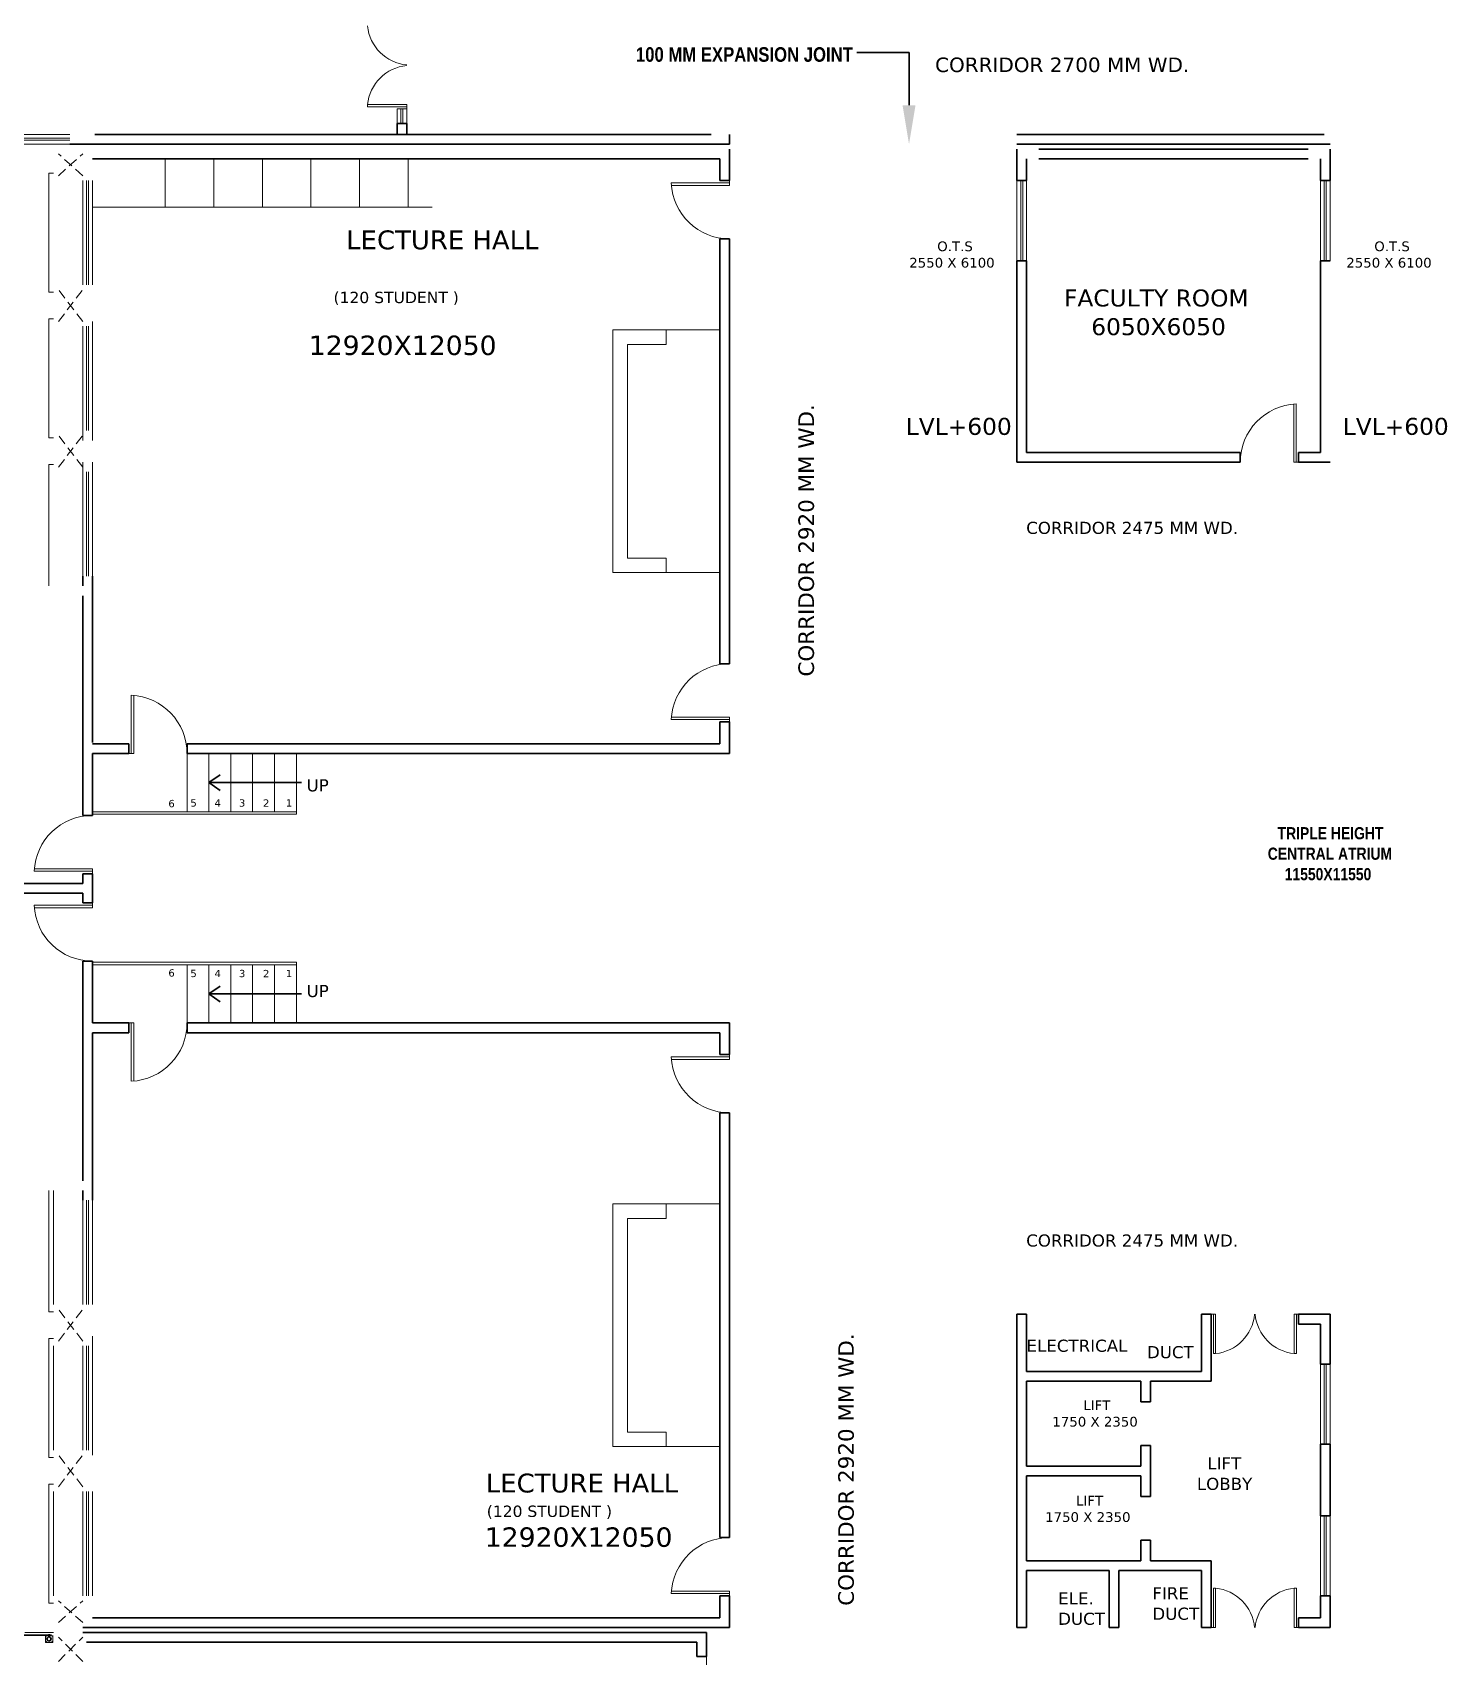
# Model space of a CAD drawing. Header units: millimetres. Extents: x -3092162 to 4513894, y -12317808 to 1849994.
# Drawn here: x -439923 to -411049, y -5866354 to -5832906 of the extents above; entities that cross this region are included whole.
import ezdxf

# ---------------------------------------------------------------- set-up
doc = ezdxf.new("R2010")
doc.units = ezdxf.units.MM
doc.header["$LTSCALE"] = 2
doc.header["$MEASUREMENT"] = 0
doc.linetypes.add('DASHED2', pattern=[0.375, 0.25, -0.125])
doc.layers.add('AEROW', color=7, linetype='Continuous', lineweight=15, true_color=0x0d0d0d)
doc.layers.add('DOT', color=7, linetype='DASHED2', lineweight=0, true_color=0x89067c)
for name, color, linetype, lineweight in [('DETAIL', 240, 'Continuous', 9), ('DOOR', 27, 'Continuous', 5), ('glass', 5, 'Continuous', 15), ('RAILING', 47, 'Continuous', 13), ('RAMP', 253, 'Continuous', 9), ('SILL', 74, 'Continuous', 9), ('STAIR', 252, 'Continuous', 9), ('Step', 251, 'Continuous', 9), ('TEXT', 7, 'Continuous', 13), ('WAll', 250, 'Continuous', 35)]:
    doc.layers.add(name, color=color, linetype=linetype, lineweight=lineweight)
doc.styles.add('COLOUMNN DIM', font='', dxfattribs={"height": 550})
doc.styles.add('INNER DIM', font='', dxfattribs={"height": 250})
doc.styles.add('style2', font='')
doc.styles.get('COLOUMNN DIM').set_extended_font_data('Arial Narrow', bold=True)
doc.styles.get('INNER DIM').set_extended_font_data('Arial Narrow', bold=True)
doc.styles.get('style2').set_extended_font_data('Verdana')

msp = doc.modelspace()

# ---------------------------------------------------------------- linework, layer by layer
at = {"layer": 'AEROW', "lineweight": 35, "ltscale": 100}
for p, q in [((-436289.3, -5848356.2), (-436056.1, -5848194.6)), ((-436289.3, -5848356.2), (-436056.1, -5848517.8)), ((-436289.3, -5848356.2), (-434386.2, -5848356.2)), ((-436289.3, -5852706.2), (-436056.1, -5852544.6)), ((-436289.3, -5852706.2), (-436056.1, -5852867.8)), ((-436289.3, -5852706.2), (-434386.2, -5852706.2))]:
    msp.add_line(p, q, dxfattribs=at)
msp.add_lwpolyline([(-421871.5, -5834406.2), (-421871.5, -5833319.6), (-422943.4, -5833319.6)], dxfattribs=at)
msp.add_solid([(-421738.2, -5834406.2), (-421871.5, -5835206.2), (-422004.9, -5834406.2)], dxfattribs=at)
at = {"layer": 'DETAIL', "color": 253, "lineweight": 5, "ltscale": 0.5}
for p, q in [((-439655.3, -5866067.2), (-439655.3, -5865922.2)), ((-439505.3, -5866067.2), (-439655.3, -5866067.2)), ((-439642.3, -5865929.7), (-439642.3, -5865936.7)), ((-439635.3, -5865929.7), (-439642.3, -5865929.7)), ((-439635.3, -5865936.7), (-439642.3, -5865936.7)), ((-439642.3, -5866054.7), (-439642.3, -5866047.7)), ((-439635.3, -5866047.7), (-439642.3, -5866047.7)), ((-439635.3, -5866054.7), (-439642.3, -5866054.7)), ((-439635.3, -5865929.7), (-439635.3, -5865936.7)), ((-439635.3, -5866054.7), (-439635.3, -5866047.7)), ((-439525.3, -5865929.7), (-439525.3, -5865936.7)), ((-439518.3, -5865929.7), (-439525.3, -5865929.7)), ((-439518.3, -5865936.7), (-439525.3, -5865936.7)), ((-439525.3, -5866054.7), (-439525.3, -5866047.7)), ((-439518.3, -5866047.7), (-439525.3, -5866047.7)), ((-439518.3, -5866054.7), (-439525.3, -5866054.7)), ((-439518.3, -5865929.7), (-439518.3, -5865936.7)), ((-439518.3, -5866054.7), (-439518.3, -5866047.7)), ((-439505.3, -5866067.2), (-439505.3, -5865922.2))]:
    msp.add_line(p, q, dxfattribs=at)
at = {"layer": 'DOOR', "color": 252, "ltscale": 200}
for p, q in [((-433024.7, -5834391.2), (-432214.7, -5834391.2)), ((-433024.7, -5834391.2), (-433024.7, -5834436.2)), ((-433024.7, -5834436.2), (-432214.7, -5834436.2)), ((-432214.7, -5834481.2), (-432214.7, -5834391.2)), ((-415649.3, -5859306.2), (-415559.3, -5859306.2)), ((-415604.3, -5860116.2), (-415604.3, -5859306.2)), ((-415559.3, -5860116.2), (-415559.3, -5859306.2)), ((-413939.3, -5860116.2), (-413939.3, -5859306.2)), ((-413849.3, -5859306.2), (-413939.3, -5859306.2)), ((-413894.3, -5860116.2), (-413894.3, -5859306.2)), ((-415559.3, -5860116.2), (-415604.3, -5860116.2)), ((-413939.3, -5860116.2), (-413894.3, -5860116.2)), ((-415604.3, -5864946.2), (-415604.3, -5865756.2)), ((-415559.3, -5864946.2), (-415604.3, -5864946.2)), ((-415559.3, -5864946.2), (-415559.3, -5865756.2)), ((-413939.3, -5864946.2), (-413939.3, -5865756.2)), ((-413939.3, -5864946.2), (-413894.3, -5864946.2)), ((-413894.3, -5864946.2), (-413894.3, -5865756.2)), ((-415649.3, -5865756.2), (-415559.3, -5865756.2)), ((-413849.3, -5865756.2), (-413939.3, -5865756.2))]:
    msp.add_line(p, q, dxfattribs=at)
at = {"layer": 'DOOR', "ltscale": 0.1}
for p, q in [((-425569.3, -5836006.2), (-426768.3, -5836006.2)), ((-425569.3, -5835956.2), (-425569.3, -5836056.2)), ((-425569.3, -5836056.2), (-426765.1, -5836056.2)), ((-413949.3, -5841756.2), (-413949.3, -5840560.4)), ((-413899.3, -5841756.2), (-413899.3, -5840557.2)), ((-413849.3, -5841756.2), (-413949.3, -5841756.2)), ((-437889.3, -5847756.2), (-437889.3, -5846557.2)), ((-437839.3, -5847756.2), (-437839.3, -5846560.4)), ((-425569.3, -5847006.2), (-426765.1, -5847006.2)), ((-425569.3, -5847106.2), (-425569.3, -5847006.2)), ((-425569.3, -5847056.2), (-426768.3, -5847056.2)), ((-437939.3, -5847756.2), (-437839.3, -5847756.2)), ((-438689.3, -5850181.2), (-439888.3, -5850181.2)), ((-438689.3, -5850131.2), (-439885.1, -5850131.2)), ((-438689.3, -5850231.2), (-438689.3, -5850131.2)), ((-438689.3, -5850881.2), (-439888.3, -5850881.2)), ((-438689.3, -5850931.2), (-439885.1, -5850931.2)), ((-438689.3, -5850831.2), (-438689.3, -5850931.2)), ((-437939.3, -5853306.2), (-437839.3, -5853306.2)), ((-437889.3, -5853306.2), (-437889.3, -5854505.2)), ((-437839.3, -5853306.2), (-437839.3, -5854502)), ((-425569.3, -5854006.2), (-426768.3, -5854006.2)), ((-425569.3, -5854056.2), (-426765.1, -5854056.2)), ((-425569.3, -5853956.2), (-425569.3, -5854056.2)), ((-425569.3, -5865056.2), (-426768.3, -5865056.2)), ((-425569.3, -5865006.2), (-426765.1, -5865006.2)), ((-425569.3, -5865106.2), (-425569.3, -5865006.2))]:
    msp.add_line(p, q, dxfattribs=at)
for centre, start, end in [((-425569.3, -5835956.2), 182.38802, 270), ((-413849.3, -5841756.2), 92.38802, 180), ((-425569.3, -5847106.2), 90, 177.61198), ((-437939.3, -5847756.2), 0, 87.61198), ((-438689.3, -5850231.2), 90, 177.61198), ((-438689.3, -5850831.2), 182.38802, 270), ((-437939.3, -5853306.2), 272.38802, 0), ((-425569.3, -5853956.2), 182.38802, 270), ((-425569.3, -5865106.2), 90, 177.61198)]:
    msp.add_arc(centre, 1200, start, end, dxfattribs=at)
at = {"layer": 'DOOR', "color": 252, "ltscale": 200, "extrusion": (0, 0, -1)}
for centre, major_axis, start_param, end_param in [((-432128.2, -5832678.5), (901.3, 4), 1.670585, 3.0430697), ((-415652, -5859219.6), (331.6, 838.1), 1.2893849, 2.6618696), ((-413846.7, -5865842.7), (331.6, 838.1), 4.4309775, 5.8034622)]:
    msp.add_ellipse(centre, major_axis=major_axis, ratio=1, start_param=start_param, end_param=end_param, dxfattribs=at)
at = {"layer": 'DOOR', "color": 252, "ltscale": 200}
for centre, major_axis, start_param, end_param in [((-432128.2, -5834483.9), (-901.3, 4), -1.4710077, -0.098523), ((-413846.7, -5859219.6), (-331.6, 838.1), 1.2893849, 2.6618696), ((-415652, -5865842.7), (-331.6, 838.1), 4.4309775, 5.8034622)]:
    msp.add_ellipse(centre, major_axis=major_axis, ratio=1, start_param=start_param, end_param=end_param, dxfattribs=at)
at = {"layer": 'DOT', "ltscale": 400}
for p, q in [((-439389.3, -5835856.2), (-438889.3, -5835406.2)), ((-438889.3, -5835856.2), (-439389.3, -5835406.2)), ((-439389.3, -5838856.2), (-438889.3, -5838206.2)), ((-438889.3, -5838856.2), (-439389.3, -5838206.2)), ((-439389.3, -5841856.2), (-438889.3, -5841206.2)), ((-438889.3, -5841856.2), (-439389.3, -5841206.2)), ((-438889.3, -5859856.2), (-439389.3, -5859206.2)), ((-439389.3, -5859856.2), (-438889.3, -5859206.2)), ((-438889.3, -5862856.2), (-439389.3, -5862206.2)), ((-439389.3, -5862856.2), (-438889.3, -5862206.2)), ((-438889.3, -5865656.2), (-439389.3, -5865206.2)), ((-439389.3, -5865656.2), (-438889.3, -5865206.2)), ((-438889.3, -5866456.2), (-439389.3, -5865956.2)), ((-439389.3, -5866456.2), (-438889.3, -5865956.2))]:
    msp.add_line(p, q, dxfattribs=at)
at = {"layer": 'glass', "ltscale": 100}
for p, q in [((-432334.7, -5834481.2), (-432334.7, -5834781.2)), ((-432294.7, -5834481.2), (-432294.7, -5834781.2)), ((-439156.3, -5835086.2), (-440956.4, -5835086.2)), ((-439156.3, -5835126.2), (-440956.4, -5835126.2)), ((-438809.3, -5838106.2), (-438809.3, -5835956.2)), ((-438769.3, -5838106.2), (-438769.3, -5835956.2)), ((-419569.3, -5837606.2), (-419569.3, -5835956.2)), ((-419529.3, -5837606.2), (-419529.3, -5835956.2)), ((-413319.3, -5837606.2), (-413319.3, -5835956.2)), ((-413279.3, -5837606.2), (-413279.3, -5835956.2)), ((-438809.3, -5841106.2), (-438809.3, -5838956.2)), ((-438769.3, -5841106.2), (-438769.3, -5838956.2)), ((-438809.3, -5841956.2), (-438809.3, -5844106.2)), ((-438769.3, -5841956.2), (-438769.3, -5844106.2)), ((-438809.3, -5859106.2), (-438809.3, -5856956.2)), ((-438769.3, -5859106.2), (-438769.3, -5856956.2)), ((-438809.3, -5859956.2), (-438809.3, -5862106.2)), ((-438769.3, -5859956.2), (-438769.3, -5862106.2)), ((-413319.3, -5860331.2), (-413319.3, -5861981.2)), ((-413279.3, -5860331.2), (-413279.3, -5861981.2)), ((-438809.3, -5865106.2), (-438809.3, -5862956.2)), ((-438769.3, -5865106.2), (-438769.3, -5862956.2)), ((-413319.3, -5863456.2), (-413319.3, -5865106.2)), ((-413279.3, -5863456.2), (-413279.3, -5865106.2)), ((-426044.3, -5866653.9), (-426044.3, -5865856.2))]:
    msp.add_line(p, q, dxfattribs=at)
at = {"layer": 'RAILING', "ltscale": 100}
for p, q in [((-434489.3, -5848956.2), (-438689.3, -5848956.2)), ((-434489.3, -5849006.2), (-438689.3, -5849006.2)), ((-434489.3, -5852056.2), (-438689.3, -5852056.2)), ((-434489.3, -5852106.2), (-438689.3, -5852106.2)), ((-439534.6, -5865922.2), (-440138.1, -5865922.2)), ((-439534.6, -5865906.2), (-440122.1, -5865906.2))]:
    msp.add_line(p, q, dxfattribs=at)
at = {"layer": 'RAILING', "ltscale": 0.5}
for p, q in [((-439592.8, -5865906.2), (-439592.8, -5865902.2)), ((-439592.8, -5865902.2), (-439567.8, -5865902.2)), ((-439592.8, -5865939.2), (-439592.8, -5865922.2)), ((-439567.8, -5865906.2), (-439567.8, -5865902.2)), ((-439567.8, -5865939.2), (-439567.8, -5865922.2))]:
    msp.add_line(p, q, dxfattribs=at)
for radius in [50, 31]:
    msp.add_circle((-439582.8, -5865992.2), radius, dxfattribs=at)
for start, end in [(180, 198.12063), (336.47811, 0)]:
    msp.add_arc((-439580.3, -5865939.2), 12.5, start, end, dxfattribs=at)
at = {"layer": 'RAMP', "ltscale": 100}
msp.add_line((-439489.3, -5865856.2), (-440083.1, -5865856.2), dxfattribs=at)
at = {"layer": 'SILL', "ltscale": 100}
for p, q in [((-432414.7, -5834781.2), (-432414.7, -5834481.2)), ((-432214.7, -5834481.2), (-432414.7, -5834481.2)), ((-432214.7, -5834781.2), (-432214.7, -5834481.2)), ((-439156.3, -5835006.2), (-440956.4, -5835006.2)), ((-439156.3, -5835206.2), (-440956.4, -5835206.2)), ((-439589.3, -5835806.2), (-439589.3, -5838255.8)), ((-439589.3, -5835806.2), (-439489.3, -5835806.2)), ((-438889.3, -5838106.2), (-438889.3, -5835956.2)), ((-438689.3, -5838106.2), (-438689.3, -5835956.2)), ((-419649.3, -5835956.2), (-419649.3, -5837606.2)), ((-419449.3, -5835956.2), (-419449.3, -5837606.2)), ((-413399.3, -5835956.2), (-413399.3, -5837606.2)), ((-413199.3, -5835956.2), (-413199.3, -5837606.2)), ((-439589.3, -5838255.8), (-439489.3, -5838255.8)), ((-439589.3, -5838806.2), (-439589.3, -5841255.8)), ((-439589.3, -5838806.2), (-439489.3, -5838806.2)), ((-438889.3, -5841306.2), (-438889.3, -5838956.2)), ((-438889.3, -5841106.2), (-438889.3, -5838956.2)), ((-438689.3, -5841006.2), (-438689.3, -5838856.2)), ((-438689.3, -5841306.2), (-438689.3, -5838956.2)), ((-439589.3, -5841255.8), (-439489.3, -5841255.8)), ((-439589.3, -5841806.2), (-439589.3, -5844306.2)), ((-439589.3, -5841806.2), (-439489.3, -5841806.2)), ((-438889.3, -5841756.2), (-438889.3, -5844106.2)), ((-438889.3, -5841956.2), (-438889.3, -5844106.2)), ((-438689.3, -5841756.2), (-438689.3, -5844106.2)), ((-438689.3, -5842056.2), (-438689.3, -5844106.2)), ((-439589.3, -5859256.2), (-439589.3, -5856756.2)), ((-439489.3, -5859106.2), (-439489.3, -5856756.2)), ((-438889.3, -5859106.2), (-438889.3, -5856956.2)), ((-438689.3, -5859106.2), (-438689.3, -5856956.2)), ((-439589.3, -5859256.2), (-439489.3, -5859256.2)), ((-439589.3, -5862256.2), (-439589.3, -5859806.6)), ((-439589.3, -5859806.6), (-439489.3, -5859806.6)), ((-439489.3, -5859956.2), (-439489.3, -5862106.2)), ((-438889.3, -5859956.2), (-438889.3, -5862106.2)), ((-438889.3, -5859956.2), (-438889.3, -5862106.2)), ((-438689.3, -5859756.2), (-438689.3, -5862106.2)), ((-438689.3, -5860056.2), (-438689.3, -5862206.2)), ((-413399.3, -5861981.2), (-413399.3, -5860331.2)), ((-413199.3, -5860331.2), (-413199.3, -5861981.2)), ((-439589.3, -5862256.2), (-439489.3, -5862256.2)), ((-439589.3, -5865256.2), (-439589.3, -5862806.6)), ((-439589.3, -5862806.6), (-439489.3, -5862806.6)), ((-439489.3, -5862956.2), (-439489.3, -5865106.2)), ((-438889.3, -5865106.2), (-438889.3, -5862956.2)), ((-438689.3, -5865106.2), (-438689.3, -5862956.2)), ((-413399.3, -5865106.2), (-413399.3, -5863456.2)), ((-413199.3, -5863456.2), (-413199.3, -5865106.2)), ((-439589.3, -5865256.2), (-439489.3, -5865256.2))]:
    msp.add_line(p, q, dxfattribs=at)
at = {"layer": 'STAIR', "ltscale": 100}
for p, q in [((-436739.3, -5848956.2), (-436739.3, -5847556.2)), ((-436289.3, -5847756.2), (-436289.3, -5848956.2)), ((-435839.3, -5847756.2), (-435839.3, -5848956.2)), ((-435389.3, -5847756.2), (-435389.3, -5848956.2)), ((-434939.3, -5847756.2), (-434939.3, -5848956.2)), ((-434489.3, -5849006.2), (-434489.3, -5847756.2)), ((-434489.3, -5853306.2), (-434489.3, -5852056.2)), ((-436739.3, -5853306.2), (-436739.3, -5852106.2)), ((-436289.3, -5853306.2), (-436289.3, -5852106.2)), ((-435839.3, -5853306.2), (-435839.3, -5852106.2)), ((-435389.3, -5853306.2), (-435389.3, -5852106.2)), ((-434939.3, -5853306.2), (-434939.3, -5852106.2))]:
    msp.add_line(p, q, dxfattribs=at)
at = {"layer": 'Step', "ltscale": 100}
for p, q in [((-437189.3, -5836507.9), (-437189.3, -5835507)), ((-436189.3, -5836507), (-436189.3, -5835506.2)), ((-435189.3, -5836507), (-435189.3, -5835506.2)), ((-434189.3, -5836507), (-434189.3, -5835506.2)), ((-433189.3, -5836507), (-433189.3, -5835506.2)), ((-432189.3, -5836507), (-432189.3, -5835506.2)), ((-426869.8, -5839331.2), (-426869.8, -5839031.2)), ((-426869.8, -5843731.2), (-426869.8, -5844031.2)), ((-426869.8, -5857331.2), (-426869.8, -5857031.2)), ((-426869.8, -5861731.2), (-426869.8, -5862031.2))]:
    msp.add_line(p, q, dxfattribs=at)
at = {"layer": 'Step', "ltscale": 15000}
for p, q in [((-431689.3, -5836506.2), (-438689.3, -5836506.2)), ((-427969.8, -5839031.2), (-427969.8, -5844031.2)), ((-427969.8, -5839031.2), (-425769.8, -5839031.2)), ((-427669.8, -5839331.2), (-427669.8, -5843731.2)), ((-427669.8, -5839331.2), (-426869.8, -5839331.2)), ((-427969.8, -5844031.2), (-425769.8, -5844031.2)), ((-427669.8, -5843731.2), (-426869.8, -5843731.2)), ((-427969.8, -5862031.2), (-427969.8, -5857031.2)), ((-427969.8, -5857031.2), (-425769.8, -5857031.2)), ((-427669.8, -5861731.2), (-427669.8, -5857331.2)), ((-427669.8, -5857331.2), (-426869.8, -5857331.2)), ((-427669.8, -5861731.2), (-426869.8, -5861731.2)), ((-427969.8, -5862031.2), (-425769.8, -5862031.2)), ((-426869.8, -5862031.2), (-427969.8, -5862031.2))]:
    msp.add_line(p, q, dxfattribs=at)
at = {"layer": 'WAll', "ltscale": 100}
for p, q in [((-432414.7, -5835006.2), (-432414.7, -5834781.2)), ((-432214.7, -5834781.2), (-432414.7, -5834781.2)), ((-432214.7, -5835006.2), (-432214.7, -5834781.2)), ((-425569.3, -5835206.2), (-439156.3, -5835206.2)), ((-438839.3, -5835206.2), (-426319.3, -5835206.2)), ((-425944.3, -5835006.2), (-438639.3, -5835006.2)), ((-425569.3, -5835206.2), (-425569.3, -5835006.2)), ((-425569.3, -5835306.2), (-425569.3, -5835956.2)), ((-419649.3, -5835006.2), (-413324.3, -5835006.2)), ((-419649.3, -5835206.2), (-413199.3, -5835206.2)), ((-419649.3, -5835956.2), (-419649.3, -5835306.2)), ((-419199.3, -5835306.2), (-413649.3, -5835306.2)), ((-413199.3, -5835306.2), (-413199.3, -5835956.2)), ((-425769.3, -5835506.2), (-438689.3, -5835506.2)), ((-438639.3, -5835506.2), (-425769.3, -5835506.2)), ((-425769.3, -5835506.2), (-425769.3, -5835956.2)), ((-419449.3, -5835956.2), (-419449.3, -5835506.2)), ((-419199.3, -5835506.2), (-413649.3, -5835506.2)), ((-413399.3, -5835956.2), (-413399.3, -5835506.2)), ((-425569.3, -5835956.2), (-425769.3, -5835956.2)), ((-419649.3, -5835956.2), (-419449.3, -5835956.2)), ((-413199.3, -5835956.2), (-413399.3, -5835956.2)), ((-425769.3, -5837156.2), (-425769.3, -5845906.2)), ((-425569.3, -5837156.2), (-425769.3, -5837156.2)), ((-425569.3, -5837156.2), (-425569.3, -5845906.2)), ((-419649.3, -5841756.2), (-419649.3, -5837606.2)), ((-419649.3, -5837606.2), (-419449.3, -5837606.2)), ((-419449.3, -5841556.2), (-419449.3, -5837606.2)), ((-413399.3, -5841556.2), (-413399.3, -5837606.2)), ((-413199.3, -5837606.2), (-413399.3, -5837606.2)), ((-415049.3, -5841556.2), (-419449.3, -5841556.2)), ((-415049.3, -5841756.2), (-415049.3, -5841556.2)), ((-413849.3, -5841756.2), (-413849.3, -5841556.2)), ((-413399.3, -5841556.2), (-413849.3, -5841556.2)), ((-415049.3, -5841756.2), (-419649.3, -5841756.2)), ((-419324.3, -5841756.2), (-419524.3, -5841756.2)), ((-413199.3, -5841756.2), (-413849.3, -5841756.2)), ((-438889.3, -5844106.2), (-438889.3, -5844306.2)), ((-438689.3, -5847531.2), (-438689.3, -5844106.2)), ((-438889.3, -5844506.2), (-438889.3, -5849031.2)), ((-425569.3, -5845906.2), (-425769.3, -5845906.2)), ((-425769.3, -5847106.2), (-425769.3, -5847556.2)), ((-425569.3, -5847106.2), (-425769.3, -5847106.2)), ((-425569.3, -5847106.2), (-425569.3, -5847756.2)), ((-437939.3, -5847556.2), (-438689.3, -5847556.2)), ((-437939.3, -5847756.2), (-437939.3, -5847556.2)), ((-425769.3, -5847556.2), (-436739.3, -5847556.2)), ((-436739.3, -5847756.2), (-436739.3, -5847556.2)), ((-438689.3, -5847756.2), (-438689.3, -5849031.2)), ((-437939.3, -5847756.2), (-438689.3, -5847756.2)), ((-425569.3, -5847756.2), (-436739.3, -5847756.2)), ((-438689.3, -5849031.2), (-438889.3, -5849031.2)), ((-438889.3, -5850231.2), (-438889.3, -5850431.2)), ((-438689.3, -5850231.2), (-438889.3, -5850231.2)), ((-438689.3, -5850231.2), (-438689.3, -5850831.2)), ((-438889.3, -5850431.2), (-446189.3, -5850431.2)), ((-438889.3, -5850631.2), (-446189.3, -5850631.2)), ((-438889.3, -5850631.2), (-438889.3, -5850831.2)), ((-438689.3, -5850831.2), (-438889.3, -5850831.2)), ((-438889.3, -5852031.2), (-438889.3, -5856556.2)), ((-438689.3, -5852031.2), (-438889.3, -5852031.2)), ((-438689.3, -5852031.2), (-438689.3, -5853306.2)), ((-437939.3, -5853306.2), (-438689.3, -5853306.2)), ((-437939.3, -5853306.2), (-437939.3, -5853506.2)), ((-425569.3, -5853306.2), (-436739.3, -5853306.2)), ((-436739.3, -5853506.2), (-436739.3, -5853306.2)), ((-425569.3, -5853956.2), (-425569.3, -5853306.2)), ((-438689.3, -5853506.2), (-438689.3, -5856956.2)), ((-437939.3, -5853506.2), (-438689.3, -5853506.2)), ((-425769.3, -5853506.2), (-436739.3, -5853506.2)), ((-425769.3, -5853956.2), (-425769.3, -5853506.2)), ((-425569.3, -5853956.2), (-425769.3, -5853956.2)), ((-425769.3, -5863906.2), (-425769.3, -5855156.2)), ((-425569.3, -5855156.2), (-425769.3, -5855156.2)), ((-425569.3, -5863906.2), (-425569.3, -5855156.2)), ((-438889.3, -5856956.2), (-438889.3, -5856756.2)), ((-419649.3, -5859306.2), (-419524.3, -5859306.2)), ((-419649.3, -5859306.2), (-419649.3, -5865756.2)), ((-419449.3, -5859306.2), (-419524.3, -5859306.2)), ((-419449.3, -5859306.2), (-419449.3, -5860481.2)), ((-415849.3, -5859306.2), (-415849.3, -5860481.2)), ((-415849.3, -5859306.2), (-415649.3, -5859306.2)), ((-415649.3, -5859306.2), (-415649.3, -5860681.2)), ((-413199.3, -5859306.2), (-413849.3, -5859306.2)), ((-413849.3, -5859306.2), (-413849.3, -5859506.2)), ((-413199.3, -5859306.2), (-413199.3, -5860331.2)), ((-413849.3, -5859506.2), (-413399.3, -5859506.2)), ((-413399.3, -5860331.2), (-413399.3, -5859506.2)), ((-413199.3, -5860331.2), (-413399.3, -5860331.2)), ((-419449.3, -5860481.2), (-415849.3, -5860481.2)), ((-419449.3, -5860681.2), (-419449.3, -5862431.2)), ((-419449.3, -5860681.2), (-417099.3, -5860681.2)), ((-417099.3, -5861106.2), (-417099.3, -5860681.2)), ((-416899.3, -5860681.2), (-415649.3, -5860681.2)), ((-416899.3, -5861106.2), (-416899.3, -5860681.2)), ((-417099.3, -5861106.2), (-416899.3, -5861106.2)), ((-417099.3, -5862431.2), (-417099.3, -5862006.2)), ((-417099.3, -5862006.2), (-416899.3, -5862006.2)), ((-416899.3, -5863056.2), (-416899.3, -5862006.2)), ((-413399.3, -5863456.2), (-413399.3, -5861981.2)), ((-413399.3, -5861981.2), (-413199.3, -5861981.2)), ((-413199.3, -5861981.2), (-413199.3, -5863456.2)), ((-419449.3, -5862431.2), (-417099.3, -5862431.2)), ((-419449.3, -5862631.2), (-419449.3, -5864381.2)), ((-419449.3, -5862631.2), (-417099.3, -5862631.2)), ((-417099.3, -5863056.2), (-417099.3, -5862631.2)), ((-417099.3, -5863056.2), (-416899.3, -5863056.2)), ((-413199.3, -5863456.2), (-413399.3, -5863456.2)), ((-425569.3, -5863906.2), (-425769.3, -5863906.2)), ((-417099.3, -5864381.2), (-417099.3, -5863956.2)), ((-417099.3, -5863956.2), (-416899.3, -5863956.2)), ((-416899.3, -5864381.2), (-416899.3, -5863956.2)), ((-419449.3, -5864381.2), (-417099.3, -5864381.2)), ((-416899.3, -5864381.2), (-415649.3, -5864381.2)), ((-415649.3, -5865756.2), (-415649.3, -5864381.2)), ((-419449.3, -5864581.2), (-419449.3, -5865756.2)), ((-419449.3, -5864581.2), (-417749.3, -5864581.2)), ((-417749.3, -5864581.2), (-417749.3, -5865756.2)), ((-417549.3, -5864581.2), (-415849.3, -5864581.2)), ((-417549.3, -5864581.2), (-417549.3, -5865756.2)), ((-415849.3, -5865756.2), (-415849.3, -5864581.2)), ((-425769.3, -5865556.2), (-425769.3, -5865106.2)), ((-425569.3, -5865106.2), (-425769.3, -5865106.2)), ((-425569.3, -5865756.2), (-425569.3, -5865106.2)), ((-413399.3, -5865556.2), (-413399.3, -5865106.2)), ((-413399.3, -5865106.2), (-413199.3, -5865106.2)), ((-413199.3, -5865106.2), (-413199.3, -5865756.2)), ((-425569.3, -5865756.2), (-438889.3, -5865756.2)), ((-425769.3, -5865556.2), (-438689.3, -5865556.2)), ((-419649.3, -5865756.2), (-419449.3, -5865756.2)), ((-417549.3, -5865756.2), (-417749.3, -5865756.2)), ((-415849.3, -5865756.2), (-415649.3, -5865756.2)), ((-413849.3, -5865556.2), (-413399.3, -5865556.2)), ((-413849.3, -5865756.2), (-413849.3, -5865556.2)), ((-413199.3, -5865756.2), (-413849.3, -5865756.2)), ((-438889.3, -5865856.2), (-426044.3, -5865856.2)), ((-438814.3, -5866056.2), (-426244.3, -5866056.2)), ((-426244.3, -5866354.2), (-426244.3, -5866056.2)), ((-426044.3, -5866354.2), (-426044.3, -5865856.2)), ((-426244.3, -5866354.2), (-426044.3, -5866354.2))]:
    msp.add_line(p, q, dxfattribs=at)

# ---------------------------------------------------------------- texts
at = {"lineweight": 50, "style": 'INNER DIM'}
for s, p in [('TRIPLE HEIGHT', (-414281.4, -5849522.9)), ('CENTRAL ATRIUM', (-414483.4, -5849944.4)), ('11550X11550', (-414134.8, -5850366.3))]:
    msp.add_text(s, height=250, dxfattribs=at).set_placement(p)
at = {"layer": 'TEXT', "lineweight": 50}
for s, height, style, p in [('100 MM EXPANSION JOINT', 300, 'COLOUMNN DIM', (-427495.7, -5833509.5)), ('CORRIDOR 2700 MM WD.', 300, 'style2', (-421335.2, -5833721.7)), ('LECTURE HALL', 388.885, 'style2', (-433463, -5837371.7)), ('O.T.S', 200, 'style2', (-421290.7, -5837410.1)), ('O.T.S', 200, 'style2', (-412290.3, -5837410.1)), ('2550 X 6100', 200, 'style2', (-421867.2, -5837747.6)), ('2550 X 6100', 200, 'style2', (-412866.7, -5837747.6)), ('(120 STUDENT )', 233.331, 'style2', (-433724, -5838479.8)), ('12920X12050', 400.023, 'style2', (-434233, -5839548.7)), ('LIFT', 200, 'style2', (-418283.8, -5861280.4)), ('1750 X 2350', 200, 'style2', (-418919.5, -5861617.9)), ('LECTURE HALL', 388.885, 'style2', (-430587.4, -5862976)), ('LIFT', 200, 'style2', (-418432.7, -5863244.4)), ('(120 STUDENT )', 233.331, 'style2', (-430568.1, -5863479)), ('1750 X 2350', 200, 'style2', (-419068.4, -5863581.9)), ('12920X12050', 400.023, 'style2', (-430609.3, -5864094.8)), ('ELE.', 250, 'style2', (-418801.1, -5865280.7)), ('FIRE', 250, 'style2', (-416860.6, -5865176.3)), ('DUCT', 250, 'style2', (-416860.6, -5865597.5)), ('DUCT', 250, 'style2', (-418801.1, -5865701.9))]:
    msp.add_text(s, height=height, dxfattribs=dict(at, style=style)).set_placement(p)
at = {"layer": 'TEXT', "style": 'style2'}
for s, height, p in [('FACULTY ROOM', 350, (-418679.6, -5838549.2)), ('6050X6050', 350, (-418119.2, -5839139.8)), ('LVL+600', 350, (-421937.9, -5841193.6)), ('LVL+600', 350, (-412938.4, -5841193.2)), ('CORRIDOR 2475 MM WD.', 250, (-419458.7, -5843233.7)), ('UP', 250, (-434279.9, -5848535.6)), ('6', 150, (-437125.1, -5848862.2)), ('5', 150, (-436670.8, -5848848.7)), ('4', 150, (-436173.7, -5848850.2)), ('3', 150, (-435671.5, -5848850.2)), ('2', 150, (-435175.5, -5848851.8)), ('1', 150, (-434705.7, -5848850.5)), ('UP', 250, (-434279.9, -5852771.6)), ('CORRIDOR 2475 MM WD.', 250, (-419458.7, -5857911.1)), ('ELECTRICAL', 250, (-419451.9, -5860078.4)), ('DUCT', 250, (-416972.2, -5860210.6)), ('LIFT', 250, (-415729, -5862501.4)), ('LOBBY', 250, (-415943.6, -5862923.3))]:
    msp.add_text(s, height=height, dxfattribs=at).set_placement(p)
for s, height, rotation, p in [('CORRIDOR 2920 MM WD.', 321.425, 90, (-423829, -5846171.8)), ('6', 150, 360, (-437125.1, -5852349.9)), ('5', 150, 360, (-436670.8, -5852360.6)), ('4', 150, 360, (-436173.7, -5852362.2)), ('3', 150, 360, (-435671.5, -5852362.2)), ('2', 150, 360, (-435175.5, -5852363.7)), ('1', 150, 360, (-434705.7, -5852362.4)), ('CORRIDOR 2920 MM WD.', 321.425, 90, (-423008.4, -5865308.8))]:
    msp.add_text(s, height=height, rotation=rotation, dxfattribs=at).set_placement(p)

doc.saveas('drawing.dxf')
